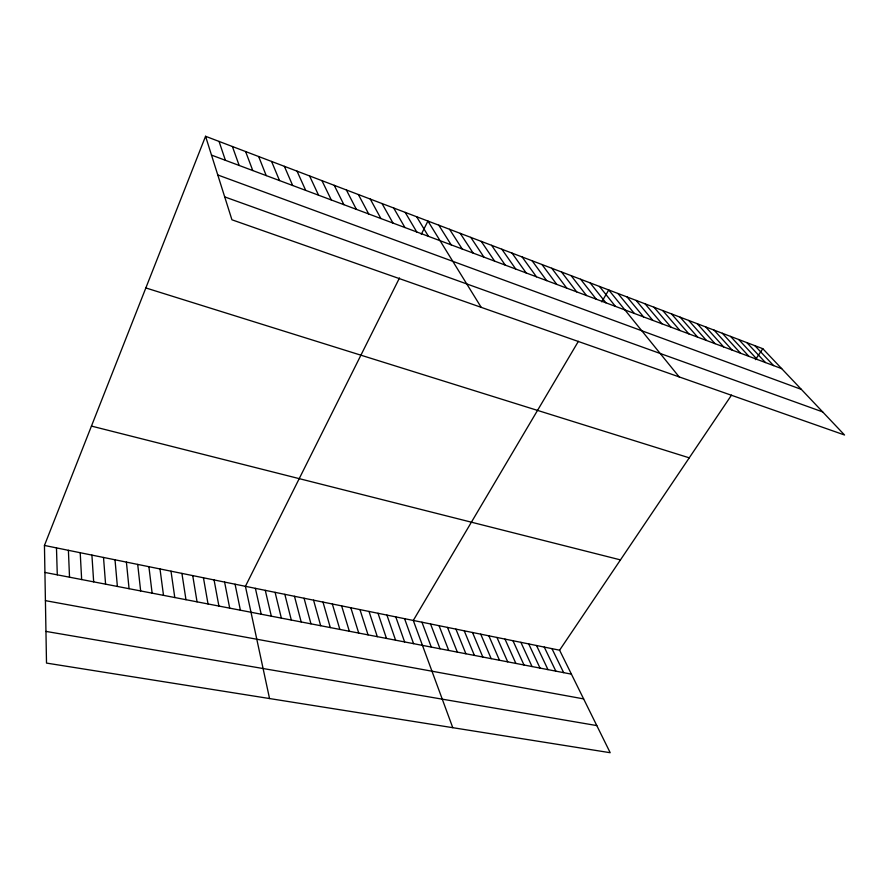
<?xml version="1.0" encoding="UTF-8"?>
<svg xmlns="http://www.w3.org/2000/svg" width="889" height="889" viewBox="0 0 889 889"><rect width="100%" height="100%" fill="white"/><g stroke="black" fill="none" stroke-linecap="round" stroke-linejoin="round"><path stroke-width="1.33" d="M44.45 545.446L559.592 650.203L610.198 752.716L46.506 663.083L44.45 545.446L205.559 136.284L762.806 348.699L844.55 434.999L231.929 219.783L205.559 136.284M399.505 277.935L245.42 586.318L269.545 698.554M421.297 234.318L427.931 221.05L481.216 307.361M578.395 341.298L413.285 620.455L452.768 727.68M601.731 301.838L608.754 289.97L679.163 376.903M559.592 650.203L731.525 395.116M755.428 359.656L762.806 348.699M45.961 631.412L596.808 725.58M45.417 600.642L583.629 698.898M44.928 572.449L571.416 674.151M91.445 426.087L620.455 559.892M145.84 287.947L689.253 457.835M224.706 196.902L822.681 411.907M217.772 174.966L801.345 389.382M211.493 155.097L781.698 368.635M754.85 345.665L773.608 365.612M746.827 342.598L765.462 362.556M738.737 339.52L757.239 359.478M730.58 336.409L748.949 356.367M722.357 333.275L740.581 353.244M714.056 330.108L732.147 350.077M705.688 326.919L723.635 346.888M697.254 323.707L715.056 343.676M688.742 320.462L706.399 340.431M680.163 317.195L697.665 337.164M671.506 313.895L688.853 333.864M662.772 310.561L679.952 330.53M653.96 307.205L670.984 327.174M645.081 303.816L661.938 323.785M636.113 300.404L652.804 320.362M627.078 296.959L643.592 316.917M617.955 293.481L634.29 313.428M599.464 286.436L615.444 306.372M590.107 282.858L605.887 302.793M580.65 279.257L596.241 299.182M571.116 275.623L586.507 295.537M561.492 271.956L576.683 291.859M551.78 268.256L566.76 288.147M541.979 264.522L556.747 284.391M532.089 260.744L546.646 280.613M522.11 256.943L536.445 276.79M512.031 253.098L526.144 272.934M501.863 249.231L515.742 269.034M491.595 245.32L505.241 265.1M481.238 241.364L494.64 261.133M470.781 237.374L483.938 257.121M460.224 233.351L473.137 253.076M449.556 229.295L462.213 248.987M438.799 225.184L451.19 244.864M416.63 216.738L428.476 236.352M405.206 212.382L416.763 231.973M393.671 207.993L404.94 227.54M382.026 203.548L392.982 223.061M370.257 199.058L380.903 218.538M358.367 194.524L368.702 213.971M346.354 189.946L356.367 209.348M334.22 185.323L343.899 204.681M551.958 648.648L563.659 672.651M321.951 180.645L331.297 199.958M544.268 647.081L555.836 671.139M536.523 645.514L547.968 669.617M528.733 643.925L540.034 668.095M309.561 175.922L318.562 195.191M520.876 642.325L532.044 666.55M512.964 640.713L523.988 664.994M297.037 171.155L305.694 190.368M504.985 639.102L515.876 663.427M496.962 637.469L507.708 661.849M488.872 635.824L499.474 660.249M284.38 166.332L292.67 185.501M480.716 634.157L491.173 658.649M472.515 632.49L482.816 657.038M271.59 161.454L279.513 180.567M464.236 630.812L474.393 655.404M455.913 629.112L465.903 653.771M447.511 627.412L457.346 652.115M258.666 156.531L266.211 175.589M439.055 625.689L448.734 650.448M430.532 623.956L440.044 648.77M245.608 151.552L252.765 170.544M421.942 622.211L431.287 647.081M404.573 618.677L413.574 643.658M232.396 146.518L239.163 165.454M395.783 616.888L404.617 641.925M386.926 615.088L395.583 640.18M378.014 613.277L386.482 638.424M219.05 141.429L225.406 160.309M369.013 611.443L377.303 636.657M359.956 609.61L368.057 634.868M350.822 607.743L358.734 633.068M341.62 605.876L349.333 631.246M332.342 603.987L339.854 629.423M322.985 602.086L330.297 627.578M313.561 600.175L320.673 625.712M304.06 598.241L310.961 623.834M294.481 596.297L301.171 621.944M284.824 594.33L291.303 620.044M275.101 592.352L281.357 618.122M265.289 590.352L271.323 616.177M255.387 588.34L261.199 614.221M235.063 584.206L240.397 610.21M224.606 582.084L229.695 608.143M214.071 579.939L218.905 606.054M203.448 577.783L208.026 603.953M192.724 575.594L197.047 601.831M181.912 573.405L185.968 599.697M170.999 571.183L174.789 597.53M159.998 568.949L163.509 595.352M148.896 566.693L152.13 593.152M137.706 564.415L140.651 590.941M126.405 562.115L129.072 588.696M115.014 559.792L117.381 586.44M103.513 557.459L105.58 584.162M91.911 555.103L93.667 581.862M80.21 552.725L81.655 579.539M68.397 550.313L69.52 577.194M56.474 547.891L57.285 574.839"/></g></svg>
